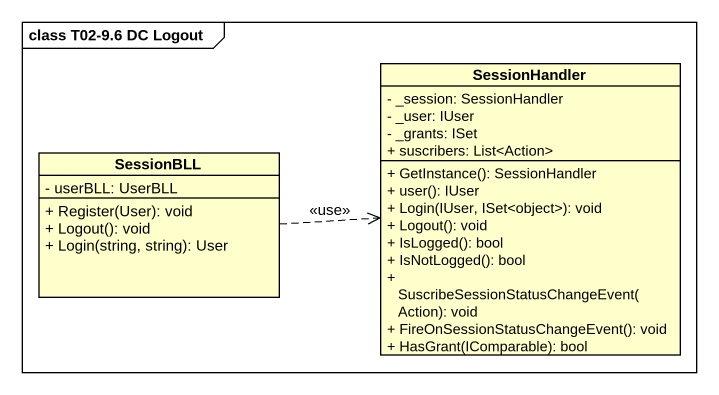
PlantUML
@startuml
mainframe class T02-9.6 DC Logout
hide circle
hide empty members
skinparam classAttributeIconSize 0
class SessionHandler {
  - _session: SessionHandler
  - _user: IUser
  - _grants: ISet
  + suscribers: List<Action>
  + GetInstance(): SessionHandler
  + user(): IUser
  + Login(IUser, ISet<object>): void
  + Logout(): void
  + IsLogged(): bool
  + IsNotLogged(): bool
  + SuscribeSessionStatusChangeEvent(Action): void
  + FireOnSessionStatusChangeEvent(): void
  + HasGrant(IComparable): bool
}
class SessionBLL {
  - userBLL: UserBLL
  + Register(User): void
  + Logout(): void
  + Login(string, string): User
}
SessionBLL .right.> SessionHandler : <<use>>
@enduml
